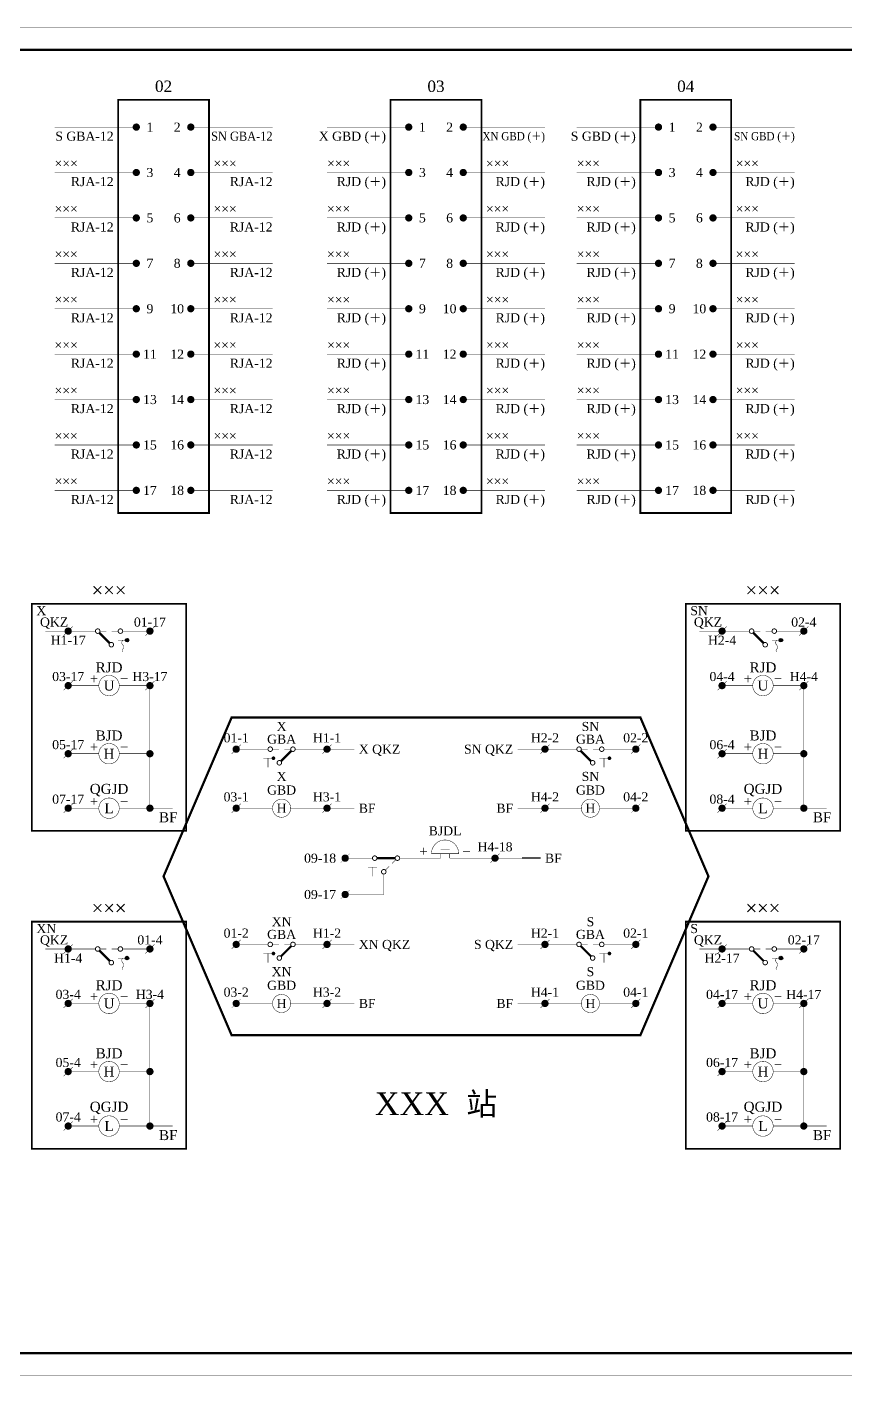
# Model space of a CAD drawing. Extents: x -400 to 380, y -110 to 187.
# Drawn here: x -90.1 to 90.1, y -110.1 to 187.1 of the extents above; entities that cross this region are included whole.
import ezdxf
from ezdxf.enums import TextEntityAlignment as Align

# ---------------------------------------------------------------- set-up
doc = ezdxf.new("R2010")
doc.units = 0
doc.header["$LTSCALE"] = 3
doc.header["$MEASUREMENT"] = 0
doc.linetypes.add('DASHED', pattern=[0.75, 0.5, -0.25])
doc.layers.get('0').update_dxf_attribs({"linetype": 'CONTINUOUS'})
doc.styles.add('CHINESE', font='TIMES.TTF')

# ---------------------------------------------------------------- blocks, each defined once
blk = doc.blocks.new('DZ1')
at = {"const_width": 0.1}
blk.add_lwpolyline([(-1, -1), (1, 1)], dxfattribs=at)
at = {"const_width": 0.8}
blk.add_lwpolyline([(-0.4, 0, 1), (0.4, 0, 1)], format="xyb", close=True, dxfattribs=at)
blk = doc.blocks.new('DIANLING-DC')
at = {"const_width": 0.1}
blk.add_lwpolyline([(3, 1), (-3, 1, -1)], format="xyb", close=True, dxfattribs=at)
for points in [[(-1, 2), (1, 2)], [(-1, 0), (-1, 1)], [(1, 1), (1, 0)]]:
    blk.add_lwpolyline(points, dxfattribs=at)
blk = doc.blocks.new('AN1')
at = {"const_width": 0.1}
for points in [[(-1, 0), (1, 0)], [(0, 0), (0, -2)]]:
    blk.add_lwpolyline(points, dxfattribs=at)

msp = doc.modelspace()

# ---------------------------------------------------------------- linework, layer by layer
at = {"color": 8}
for points, const_width in [([(-400, -110), (380, -110), (380, 187), (-400, 187)], 0.1), ([(-375, -105), (375, -105), (375, 182), (-375, 182)], 0.5)]:
    msp.add_lwpolyline(points, close=True, dxfattribs=dict(at, const_width=const_width))
at = {"color": 8, "linetype": 'DASHED', "const_width": 0.4}
for points in [[(-70, 80), (-50, 80), (-50, 171), (-70, 171)], [(-10, 80), (10, 80), (10, 171), (-10, 171)], [(45, 80), (65, 80), (65, 171), (45, 171)], [(-89, 10), (-55, 10), (-55, 60), (-89, 60)], [(55, 10), (89, 10), (89, 60), (55, 60)], [(-89, -60), (-55, -60), (-55, -10), (-89, -10)], [(55, -60), (89, -60), (89, -10), (55, -10)]]:
    msp.add_lwpolyline(points, close=True, dxfattribs=at)
at = {"color": 8, "linetype": 'DASHED', "const_width": 0.1}
for points in [[(-66, 165), (-84, 165)], [(-36, 165), (-54, 165)], [(-6, 165), (-24, 165)], [(24, 165), (6, 165)], [(49, 165), (31, 165)], [(79, 165), (61, 165)], [(-66, 155), (-84, 155)], [(-36, 155), (-54, 155)], [(-6, 155), (-24, 155)], [(24, 155), (6, 155)], [(49, 155), (31, 155)], [(79, 155), (61, 155)], [(-66, 145), (-84, 145)], [(-36, 145), (-54, 145)], [(-6, 145), (-24, 145)], [(24, 145), (6, 145)], [(49, 145), (31, 145)], [(79, 145), (61, 145)], [(-66, 135), (-84, 135)], [(-36, 135), (-54, 135)], [(-6, 135), (-24, 135)], [(24, 135), (6, 135)], [(49, 135), (31, 135)], [(79, 135), (61, 135)], [(-66, 125), (-84, 125)], [(-36, 125), (-54, 125)], [(-6, 125), (-24, 125)], [(24, 125), (6, 125)], [(49, 125), (31, 125)], [(79, 125), (61, 125)], [(-66, 115), (-84, 115)], [(-36, 115), (-54, 115)], [(-6, 115), (-24, 115)], [(24, 115), (6, 115)], [(49, 115), (31, 115)], [(79, 115), (61, 115)], [(-66, 105), (-84, 105)], [(-36, 105), (-54, 105)], [(-6, 105), (-24, 105)], [(24, 105), (6, 105)], [(49, 105), (31, 105)], [(79, 105), (61, 105)], [(-66, 95), (-84, 95)], [(-36, 95), (-54, 95)], [(-6, 95), (-24, 95)], [(24, 95), (6, 95)], [(49, 95), (31, 95)], [(79, 95), (61, 95)], [(-66, 85), (-84, 85)], [(-36, 85), (-54, 85)], [(-6, 85), (-24, 85)], [(24, 85), (6, 85)], [(49, 85), (31, 85)], [(79, 85), (61, 85)], [(-75, 54), (-86, 54)], [(-63, 54), (-69, 54)], [(69, 54), (58, 54)], [(81, 54), (75, 54)], [(-74.25, 42), (-81, 42)], [(-63, 15), (-63, 42), (-69.75, 42)], [(69.75, 42), (63, 42)], [(81, 15), (81, 42), (74.25, 42)], [(-74.25, 27), (-81, 27)], [(-63, 27), (-69.75, 27)], [(-37, 28), (-44, 28)], [(-18, 28), (-31, 28)], [(18, 28), (31, 28)], [(37, 28), (44, 28)], [(69.75, 27), (63, 27)], [(81, 27), (74.25, 27)], [(-74.25, 15), (-81, 15)], [(-58, 15), (-69.75, 15)], [(-44, 15), (-36, 15)], [(-32, 15), (-18, 15)], [(32, 15), (18, 15)], [(44, 15), (36, 15)], [(69.75, 15), (63, 15)], [(86, 15), (74.25, 15)], [(-75, -16), (-86, -16)], [(-63, -16), (-69, -16)], [(-37, -15), (-44, -15)], [(-18, -15), (-31, -15)], [(18, -15), (31, -15)], [(37, -15), (44, -15)], [(69, -16), (58, -16)], [(81, -16), (75, -16)], [(-74.25, -28), (-81, -28)], [(-63, -55), (-63, -28), (-69.75, -28)], [(-44, -28), (-36, -28)], [(-32, -28), (-18, -28)], [(32, -28), (18, -28)], [(44, -28), (36, -28)], [(69.75, -28), (63, -28)], [(81, -55), (81, -28), (74.25, -28)], [(-74.25, -43), (-81, -43)], [(-63, -43), (-69.75, -43)], [(69.75, -43), (63, -43)], [(81, -43), (74.25, -43)], [(-74.25, -55), (-81, -55)], [(-58, -55), (-69.75, -55)], [(69.75, -55), (63, -55)], [(86, -55), (74.25, -55)]]:
    msp.add_lwpolyline(points, dxfattribs=at)
at = {"color": 8, "linetype": 'Continuous'}
for points, const_width in [([(-66.4, 165, 1), (-65.6, 165, 1)], 0.8), ([(-54.4, 165, 1), (-53.6, 165, 1)], 0.8), ([(-6.4, 165, 1), (-5.6, 165, 1)], 0.8), ([(5.6, 165, 1), (6.4, 165, 1)], 0.8), ([(48.6, 165, 1), (49.4, 165, 1)], 0.8), ([(60.6, 165, 1), (61.4, 165, 1)], 0.8), ([(70, 54, -1), (69, 54, -1)], 0.2), ([(75, 54, -1), (74, 54, -1)], 0.2), ([(73, 51, -1), (72, 51, -1)], 0.2), ([(69.75, 42, 1), (74.25, 42, 1)], 0.1), ([(69.75, 27, 1), (74.25, 27, 1)], 0.1), ([(69.75, 15, 1), (74.25, 15, 1)], 0.1)]:
    msp.add_lwpolyline(points, format="xyb", close=True, dxfattribs=dict(at, const_width=const_width))
at = {"color": 8}
for points, const_width in [([(-66.4, 155, 1), (-65.6, 155, 1)], 0.8), ([(-54.4, 155, 1), (-53.6, 155, 1)], 0.8), ([(-6.4, 155, 1), (-5.6, 155, 1)], 0.8), ([(5.6, 155, 1), (6.4, 155, 1)], 0.8), ([(48.6, 155, 1), (49.4, 155, 1)], 0.8), ([(60.6, 155, 1), (61.4, 155, 1)], 0.8), ([(-66.4, 145, 1), (-65.6, 145, 1)], 0.8), ([(-54.4, 145, 1), (-53.6, 145, 1)], 0.8), ([(-6.4, 145, 1), (-5.6, 145, 1)], 0.8), ([(5.6, 145, 1), (6.4, 145, 1)], 0.8), ([(48.6, 145, 1), (49.4, 145, 1)], 0.8), ([(60.6, 145, 1), (61.4, 145, 1)], 0.8), ([(-66.4, 135, 1), (-65.6, 135, 1)], 0.8), ([(-54.4, 135, 1), (-53.6, 135, 1)], 0.8), ([(-6.4, 135, 1), (-5.6, 135, 1)], 0.8), ([(5.6, 135, 1), (6.4, 135, 1)], 0.8), ([(48.6, 135, 1), (49.4, 135, 1)], 0.8), ([(60.6, 135, 1), (61.4, 135, 1)], 0.8), ([(-66.4, 125, 1), (-65.6, 125, 1)], 0.8), ([(-54.4, 125, 1), (-53.6, 125, 1)], 0.8), ([(-6.4, 125, 1), (-5.6, 125, 1)], 0.8), ([(5.6, 125, 1), (6.4, 125, 1)], 0.8), ([(48.6, 125, 1), (49.4, 125, 1)], 0.8), ([(60.6, 125, 1), (61.4, 125, 1)], 0.8), ([(-66.4, 115, 1), (-65.6, 115, 1)], 0.8), ([(-54.4, 115, 1), (-53.6, 115, 1)], 0.8), ([(-6.4, 115, 1), (-5.6, 115, 1)], 0.8), ([(5.6, 115, 1), (6.4, 115, 1)], 0.8), ([(48.6, 115, 1), (49.4, 115, 1)], 0.8), ([(60.6, 115, 1), (61.4, 115, 1)], 0.8), ([(-66.4, 105, 1), (-65.6, 105, 1)], 0.8), ([(-54.4, 105, 1), (-53.6, 105, 1)], 0.8), ([(-6.4, 105, 1), (-5.6, 105, 1)], 0.8), ([(5.6, 105, 1), (6.4, 105, 1)], 0.8), ([(48.6, 105, 1), (49.4, 105, 1)], 0.8), ([(60.6, 105, 1), (61.4, 105, 1)], 0.8), ([(-66.4, 95, 1), (-65.6, 95, 1)], 0.8), ([(-54.4, 95, 1), (-53.6, 95, 1)], 0.8), ([(-6.4, 95, 1), (-5.6, 95, 1)], 0.8), ([(5.6, 95, 1), (6.4, 95, 1)], 0.8), ([(48.6, 95, 1), (49.4, 95, 1)], 0.8), ([(60.6, 95, 1), (61.4, 95, 1)], 0.8), ([(-66.4, 85, 1), (-65.6, 85, 1)], 0.8), ([(-54.4, 85, 1), (-53.6, 85, 1)], 0.8), ([(-6.4, 85, 1), (-5.6, 85, 1)], 0.8), ([(5.6, 85, 1), (6.4, 85, 1)], 0.8), ([(48.6, 85, 1), (49.4, 85, 1)], 0.8), ([(60.6, 85, 1), (61.4, 85, 1)], 0.8), ([(-81.4, 54, 1), (-80.6, 54, 1)], 0.8), ([(-74, 54, -1), (-75, 54, -1)], 0.2), ([(-69, 54, -1), (-70, 54, -1)], 0.2), ([(-63.4, 54, 1), (-62.6, 54, 1)], 0.8), ([(62.6, 54, 1), (63.4, 54, 1)], 0.8), ([(80.6, 54, 1), (81.4, 54, 1)], 0.8), ([(-71, 51, -1), (-72, 51, -1)], 0.2), ([(-68.24, 52, 1), (-67.84, 52, 1)], 0.4), ([(75.76, 52, 1), (76.16, 52, 1)], 0.4), ([(-81.4, 42, 1), (-80.6, 42, 1)], 0.8), ([(-63.4, 42, 1), (-62.6, 42, 1)], 0.8), ([(62.6, 42, 1), (63.4, 42, 1)], 0.8), ([(80.6, 42, 1), (81.4, 42, 1)], 0.8), ([(-81.4, 27, 1), (-80.6, 27, 1)], 0.8), ([(-63.4, 27, 1), (-62.6, 27, 1)], 0.8), ([(-44.4, 28, 1), (-43.6, 28, 1)], 0.8), ([(-37, 28, 1), (-36, 28, 1)], 0.2), ([(-32, 28, 1), (-31, 28, 1)], 0.2), ([(-24.4, 28, 1), (-23.6, 28, 1)], 0.8), ([(23.6, 28, 1), (24.4, 28, 1)], 0.8), ([(32, 28, -1), (31, 28, -1)], 0.2), ([(37, 28, -1), (36, 28, -1)], 0.2), ([(43.6, 28, 1), (44.4, 28, 1)], 0.8), ([(62.6, 27, 1), (63.4, 27, 1)], 0.8), ([(80.6, 27, 1), (81.4, 27, 1)], 0.8), ([(-36, 26, 1), (-35.6, 26, 1)], 0.4), ([(-35, 25, 1), (-34, 25, 1)], 0.2), ([(35, 25, -1), (34, 25, -1)], 0.2), ([(38, 26, 1), (38.4, 26, 1)], 0.4), ([(-81.4, 15, 1), (-80.6, 15, 1)], 0.8), ([(-63.4, 15, 1), (-62.6, 15, 1)], 0.8), ([(-44.4, 15, 1), (-43.6, 15, 1)], 0.8), ([(-32, 15, -1), (-36, 15, -1)], 0.1), ([(-24.4, 15, 1), (-23.6, 15, 1)], 0.8), ([(23.6, 15, 1), (24.4, 15, 1)], 0.8), ([(32, 15, 1), (36, 15, 1)], 0.1), ([(43.6, 15, 1), (44.4, 15, 1)], 0.8), ([(62.6, 15, 1), (63.4, 15, 1)], 0.8), ([(80.6, 15, 1), (81.4, 15, 1)], 0.8), ([(-44.4, -15, 1), (-43.6, -15, 1)], 0.8), ([(-37, -15, 1), (-36, -15, 1)], 0.2), ([(-32, -15, 1), (-31, -15, 1)], 0.2), ([(-24.4, -15, 1), (-23.6, -15, 1)], 0.8), ([(23.6, -15, 1), (24.4, -15, 1)], 0.8), ([(32, -15, -1), (31, -15, -1)], 0.2), ([(37, -15, -1), (36, -15, -1)], 0.2), ([(43.6, -15, 1), (44.4, -15, 1)], 0.8), ([(-81.4, -16, 1), (-80.6, -16, 1)], 0.8), ([(-74, -16, -1), (-75, -16, -1)], 0.2), ([(-69, -16, -1), (-70, -16, -1)], 0.2), ([(-68.24, -18, 1), (-67.84, -18, 1)], 0.4), ([(-63.4, -16, 1), (-62.6, -16, 1)], 0.8), ([(-36, -17, 1), (-35.6, -17, 1)], 0.4), ([(-35, -18, 1), (-34, -18, 1)], 0.2), ([(35, -18, -1), (34, -18, -1)], 0.2), ([(38, -17, 1), (38.4, -17, 1)], 0.4), ([(62.6, -16, 1), (63.4, -16, 1)], 0.8), ([(70, -16, -1), (69, -16, -1)], 0.2), ([(75, -16, -1), (74, -16, -1)], 0.2), ([(75.76, -18, 1), (76.16, -18, 1)], 0.4), ([(80.6, -16, 1), (81.4, -16, 1)], 0.8), ([(-71, -19, -1), (-72, -19, -1)], 0.2), ([(73, -19, -1), (72, -19, -1)], 0.2), ([(-32, -28, -1), (-36, -28, -1)], 0.1), ([(32, -28, 1), (36, -28, 1)], 0.1), ([(-81.4, -28, 1), (-80.6, -28, 1)], 0.8), ([(-63.4, -28, 1), (-62.6, -28, 1)], 0.8), ([(-44.4, -28, 1), (-43.6, -28, 1)], 0.8), ([(-24.4, -28, 1), (-23.6, -28, 1)], 0.8), ([(23.6, -28, 1), (24.4, -28, 1)], 0.8), ([(43.6, -28, 1), (44.4, -28, 1)], 0.8), ([(62.6, -28, 1), (63.4, -28, 1)], 0.8), ([(80.6, -28, 1), (81.4, -28, 1)], 0.8), ([(-81.4, -43, 1), (-80.6, -43, 1)], 0.8), ([(-63.4, -43, 1), (-62.6, -43, 1)], 0.8), ([(62.6, -43, 1), (63.4, -43, 1)], 0.8), ([(80.6, -43, 1), (81.4, -43, 1)], 0.8), ([(-81.4, -55, 1), (-80.6, -55, 1)], 0.8), ([(-63.4, -55, 1), (-62.6, -55, 1)], 0.8), ([(62.6, -55, 1), (63.4, -55, 1)], 0.8), ([(80.6, -55, 1), (81.4, -55, 1)], 0.8)]:
    msp.add_lwpolyline(points, format="xyb", close=True, dxfattribs=dict(at, const_width=const_width))
for points, const_width in [([(-82, 53), (-80, 55)], 0.1), ([(-74.15, 53.65), (-71.85, 51.35)], 0.5), ([(-72.6, 54), (-74, 54)], 0.1), ([(-64, 53), (-62, 55)], 0.1), ([(62, 53), (64, 55)], 0.1), ([(80, 53), (82, 55)], 0.1), ([(-70, 51.99), (-68, 51.99)], 0.1), ([(74, 51.99), (76, 51.99)], 0.1), ([(-82, 41), (-80, 43)], 0.1), ([(-64, 41), (-62, 43)], 0.1), ([(62, 41), (64, 43)], 0.1), ([(80, 41), (82, 43)], 0.1), ([(-82, 26), (-80, 28)], 0.1), ([(-45, 27), (-43, 29)], 0.1), ([(-36, 28), (-34.6, 28)], 0.1), ([(-31.85, 27.65), (-34.15, 25.35)], 0.5), ([(-33.4, 28), (-32, 28)], 0.1), ([(-25, 27), (-23, 29)], 0.1), ([(23, 27), (25, 29)], 0.1), ([(31.85, 27.65), (34.15, 25.35)], 0.5), ([(33.4, 28), (32, 28)], 0.1), ([(36, 28), (34.6, 28)], 0.1), ([(43, 27), (45, 29)], 0.1), ([(62, 26), (64, 28)], 0.1), ([(-38, 26), (-36, 26)], 0.1), ([(-37, 26), (-37, 24)], 0.1), ([(36, 26), (38, 26)], 0.1), ([(37, 26), (37, 24)], 0.1), ([(-82, 14), (-80, 16)], 0.1), ([(-45, 14), (-43, 16)], 0.1), ([(-25, 14), (-23, 16)], 0.1), ([(23, 14), (25, 16)], 0.1), ([(43, 14), (45, 16)], 0.1), ([(62, 14), (64, 16)], 0.1), ([(-45, -16), (-43, -14)], 0.1), ([(-25, -16), (-23, -14)], 0.1), ([(23, -16), (25, -14)], 0.1), ([(43, -16), (45, -14)], 0.1), ([(-82, -17), (-80, -15)], 0.1), ([(-74.15, -16.35), (-71.85, -18.65)], 0.5), ([(-72.6, -16), (-74, -16)], 0.1), ([(-70, -16), (-71.4, -16)], 0.1), ([(-64, -17), (-62, -15)], 0.1), ([(-38, -17), (-36, -17)], 0.1), ([(-37, -17), (-37, -19)], 0.1), ([(-36, -15), (-34.6, -15)], 0.1), ([(-31.85, -15.35), (-34.15, -17.65)], 0.5), ([(-33.4, -15), (-32, -15)], 0.1), ([(31.85, -15.35), (34.15, -17.65)], 0.5), ([(33.4, -15), (32, -15)], 0.1), ([(36, -15), (34.6, -15)], 0.1), ([(36, -17), (38, -17)], 0.1), ([(37, -17), (37, -19)], 0.1), ([(62, -17), (64, -15)], 0.1), ([(69.85, -16.35), (72.15, -18.65)], 0.5), ([(71.4, -16), (70, -16)], 0.1), ([(74, -16), (72.6, -16)], 0.1), ([(80, -17), (82, -15)], 0.1), ([(-70, -18.01), (-68, -18.01)], 0.1), ([(74, -18.01), (76, -18.01)], 0.1), ([(-82, -29), (-80, -27)], 0.1), ([(-64, -29), (-62, -27)], 0.1), ([(-45, -29), (-43, -27)], 0.1), ([(-25, -29), (-23, -27)], 0.1), ([(23, -29), (25, -27)], 0.1), ([(43, -29), (45, -27)], 0.1), ([(62, -29), (64, -27)], 0.1), ([(80, -29), (82, -27)], 0.1), ([(-82, -44), (-80, -42)], 0.1), ([(62, -44), (64, -42)], 0.1), ([(-82, -56), (-80, -54)], 0.1), ([(62, -56), (64, -54)], 0.1)]:
    msp.add_lwpolyline(points, dxfattribs=dict(at, const_width=const_width))
at = {"color": 8, "linetype": 'Continuous'}
for points, const_width in [([(-70, 54), (-71.4, 54)], 0.1), ([(69.85, 53.65), (72.15, 51.35)], 0.5), ([(71.4, 54), (70, 54)], 0.1), ([(74, 54), (72.6, 54)], 0.1)]:
    msp.add_lwpolyline(points, dxfattribs=dict(at, const_width=const_width))
at = {"color": 8, "const_width": 0.1}
for points in [[(-69, 51.97, 0.408543), (-69, 50.99, -0.408829), (-69, 49.99, 0.408325), (-69, 49.44, -2.291341)], [(75, 51.97, 0.408543), (75, 50.99, -0.408829), (75, 49.99, 0.408325), (75, 49.44, -2.291341)], [(-69, -18.03, 0.408543), (-69, -19.01, -0.408829), (-69, -20.01, 0.408325), (-69, -20.56, -2.291341)], [(75, -18.03, 0.408543), (75, -19.01, -0.408829), (75, -20.01, 0.408325), (75, -20.56, -2.291341)]]:
    msp.add_lwpolyline(points, format="xyb", dxfattribs=at)
at = {"color": 8, "linetype": 'DASHED', "const_width": 0.1}
for points in [[(-74.25, 42, 1), (-69.75, 42, 1)], [(-74.25, 27, 1), (-69.75, 27, 1)], [(-74.25, 15, 1), (-69.75, 15, 1)], [(-74.25, -28, 1), (-69.75, -28, 1)], [(69.75, -28, 1), (74.25, -28, 1)], [(-74.25, -43, 1), (-69.75, -43, 1)], [(69.75, -43, 1), (74.25, -43, 1)], [(-74.25, -55, 1), (-69.75, -55, 1)], [(69.75, -55, 1), (74.25, -55, 1)]]:
    msp.add_lwpolyline(points, format="xyb", close=True, dxfattribs=at)
at = {"color": 7, "const_width": 0.5}
msp.add_lwpolyline([(-45, -35), (45, -35), (60, 0), (45, 35), (-45, 35), (-60, 0)], close=True, dxfattribs=at)
at = {"color": 7}
for points, const_width in [([(-20, 4), (-14, 4)], 0.1), ([(-13, 4), (-9, 4)], 0.5), ([(-8.85, 3.65), (-9.7, 2.8)], 0.1), ([(-8, 4), (1, 4)], 0.1), ([(3, 4), (19, 4)], 0.1), ([(-20, -4), (-11.5, -4), (-11.5, 0.5)], 0.1), ([(-10.3, 2.2), (-11.15, 1.35)], 0.1)]:
    msp.add_lwpolyline(points, dxfattribs=dict(at, const_width=const_width))
at = {"color": 7, "const_width": 0.2}
for points in [[(-14, 4, 1), (-13, 4, 1)], [(-9, 4, 1), (-8, 4, 1)], [(-12, 1, 1), (-11, 1, 1)]]:
    msp.add_lwpolyline(points, format="xyb", close=True, dxfattribs=at)
at = {"color": 7}
msp.add_lwpolyline([(23, 4), (19, 4)], dxfattribs=at)
at = {"color": 8}
for centre in [(-68.04, 52), (75.96, 52), (-68.04, -18), (75.96, -18)]:
    msp.add_circle(centre, 0.396, dxfattribs=at)

# ---------------------------------------------------------------- block references
at = {"color": 7}
for name, p in [('DIANLING-DC', (2, 4)), ('DZ1', (-20, 4)), ('DZ1', (13, 4)), ('AN1', (-14, 2)), ('DZ1', (-20, -4))]:
    msp.add_blockref(name, p, dxfattribs=at)

# ---------------------------------------------------------------- texts
at = {"color": 8, "linetype": 'Continuous', "style": 'CHINESE'}
for s, height, p in [('02', 2.5, (-60, 174)), ('03', 2.5, (0, 174)), ('04', 2.5, (55, 174)), ('1', 2, (-63, 165)), ('2', 2, (-57, 165)), ('1', 2, (-3, 165)), ('2', 2, (3, 165)), ('1', 2, (52, 165)), ('2', 2, (58, 165)), ('4', 2, (-57, 155)), ('4', 2, (58, 155)), ('6', 2, (-57, 145)), ('6', 2, (58, 145)), ('×××', 3, (72, 63)), ('02-4', 2, (81, 56)), ('H2-4', 2, (63, 52)), ('04-4', 2, (63, 44)), ('RJD', 2.2, (72, 46)), ('H4-4', 2, (81, 44)), ('＋        －', 1.5, (72, 43.5)), ('U', 2.2, (72, 42)), ('06-4', 2, (63, 29)), ('BJD', 2.2, (72, 31)), ('＋        －', 1.5, (72, 28.5)), ('H', 2.2, (72, 27)), ('08-4', 2, (63, 17)), ('QGJD', 2.2, (72, 19)), ('＋        －', 1.5, (72, 16.5)), ('L', 2.2, (72, 15))]:
    msp.add_text(s, height=height, dxfattribs=at).set_placement(p, align=Align.MIDDLE)
for s, p in [('S GBA-12', (-71, 163)), ('X GBD (＋)', (-11, 163)), ('S GBD (＋)', (44, 163)), ('RJA-12', (-36, 153)), ('RJA-12', (-36, 143)), ('QKZ', (63, 56))]:
    msp.add_text(s, height=2, dxfattribs=at).set_placement(p, align=Align.MIDDLE_RIGHT)
at = {"color": 8, "linetype": 'Continuous', "style": 'CHINESE', "width": 0.9}
for s, height, p in [('SN GBA-12', 2, (-36, 163)), ('XN GBD (＋)', 1.8, (24, 163)), ('SN GBD (＋)', 1.8, (79, 163))]:
    msp.add_text(s, height=height, dxfattribs=at).set_placement(p, align=Align.MIDDLE_RIGHT)
at = {"color": 8, "style": 'CHINESE'}
for s, height, p in [('×××', 2, (-84, 157)), ('×××', 2, (-24, 157)), ('×××', 2, (11, 157)), ('×××', 2, (31, 157)), ('×××', 2, (66, 157)), ('×××', 2, (-84, 147)), ('×××', 2, (-24, 147)), ('×××', 2, (11, 147)), ('×××', 2, (31, 147)), ('×××', 2, (66, 147)), ('×××', 2, (-84, 137)), ('×××', 2, (-49, 137)), ('×××', 2, (-24, 137)), ('×××', 2, (11, 137)), ('×××', 2, (31, 137)), ('×××', 2, (66, 137)), ('×××', 2, (-84, 127)), ('×××', 2, (-49, 127)), ('×××', 2, (-24, 127)), ('×××', 2, (11, 127)), ('×××', 2, (31, 127)), ('×××', 2, (66, 127)), ('×××', 2, (-84, 117)), ('×××', 2, (-49, 117)), ('×××', 2, (-24, 117)), ('×××', 2, (11, 117)), ('×××', 2, (31, 117)), ('×××', 2, (66, 117)), ('×××', 2, (-84, 107)), ('×××', 2, (-49, 107)), ('×××', 2, (-24, 107)), ('×××', 2, (11, 107)), ('×××', 2, (31, 107)), ('×××', 2, (66, 107)), ('×××', 2, (-84, 97)), ('×××', 2, (-49, 97)), ('×××', 2, (-24, 97)), ('×××', 2, (11, 97)), ('×××', 2, (31, 97)), ('×××', 2, (66, 97)), ('×××', 2, (-84, 87)), ('×××', 2, (-24, 87)), ('×××', 2, (11, 87)), ('×××', 2, (31, 87)), ('X', 2, (-88, 58.5)), ('X QKZ', 2, (-17, 28)), ('BF', 2, (-17, 15)), ('BF', 2.2, (-61, 13)), ('XN', 2, (-88, -11.5)), ('S', 2, (56, -11.5)), ('XN QKZ', 2, (-17, -15)), ('BF', 2, (-17, -28)), ('BF', 2.2, (-61, -57)), ('BF', 2.2, (83, -57))]:
    msp.add_text(s, height=height, dxfattribs=at).set_placement(p, align=Align.MIDDLE_LEFT)
at = {"color": 8, "linetype": 'Continuous', "style": 'CHINESE'}
for s, height, p in [('×××', 2, (-49, 157)), ('×××', 2, (-49, 147)), ('SN', 2, (56, 58.5)), ('BF', 2.2, (83, 13))]:
    msp.add_text(s, height=height, dxfattribs=at).set_placement(p, align=Align.MIDDLE_LEFT)
at = {"color": 8, "style": 'CHINESE'}
for s, height, p in [('3', 2, (-63, 155)), ('3', 2, (-3, 155)), ('4', 2, (3, 155)), ('3', 2, (52, 155)), ('5', 2, (-63, 145)), ('5', 2, (-3, 145)), ('6', 2, (3, 145)), ('5', 2, (52, 145)), ('7', 2, (-63, 135)), ('8', 2, (-57, 135)), ('7', 2, (-3, 135)), ('8', 2, (3, 135)), ('7', 2, (52, 135)), ('8', 2, (58, 135)), ('9', 2, (-63, 125)), ('10', 2, (-57, 125)), ('9', 2, (-3, 125)), ('10', 2, (3, 125)), ('9', 2, (52, 125)), ('10', 2, (58, 125)), ('11', 2, (-63, 115)), ('12', 2, (-57, 115)), ('11', 2, (-3, 115)), ('12', 2, (3, 115)), ('11', 2, (52, 115)), ('12', 2, (58, 115)), ('13', 2, (-63, 105)), ('14', 2, (-57, 105)), ('13', 2, (-3, 105)), ('14', 2, (3, 105)), ('13', 2, (52, 105)), ('14', 2, (58, 105)), ('15', 2, (-63, 95)), ('16', 2, (-57, 95)), ('15', 2, (-3, 95)), ('16', 2, (3, 95)), ('15', 2, (52, 95)), ('16', 2, (58, 95)), ('17', 2, (-63, 85)), ('18', 2, (-57, 85)), ('17', 2, (-3, 85)), ('18', 2, (3, 85)), ('17', 2, (52, 85)), ('18', 2, (58, 85)), ('×××', 3, (-72, 63)), ('01-17', 2, (-63, 56)), ('H1-17', 2, (-81, 52)), ('03-17', 2, (-81, 44)), ('RJD', 2.2, (-72, 46)), ('H3-17', 2, (-63, 44)), ('＋        －', 1.5, (-72, 43.5)), ('U', 2.2, (-72, 42)), ('X', 2, (-34, 33)), ('SN', 2, (34, 33)), ('05-17', 2, (-81, 29)), ('BJD', 2.2, (-72, 31)), ('01-1', 2, (-44, 30.5)), ('GBA', 2, (-34, 30.2)), ('H1-1', 2, (-24, 30.5)), ('H2-2', 2, (24, 30.5)), ('GBA', 2, (34, 30.2)), ('02-2', 2, (44, 30.5)), ('＋        －', 1.5, (-72, 28.5)), ('H', 2.2, (-72, 27)), ('X', 2, (-34, 22)), ('SN', 2, (34, 22)), ('07-17', 2, (-81, 17)), ('QGJD', 2.2, (-72, 19)), ('03-1', 2, (-44, 17.5)), ('GBD', 2, (-34, 19)), ('H3-1', 2, (-24, 17.5)), ('H4-2', 2, (24, 17.5)), ('GBD', 2, (34, 19)), ('04-2', 2, (44, 17.5)), ('＋        －', 1.5, (-72, 16.5)), ('L', 2.2, (-72, 15)), ('H', 2, (-34, 15)), ('H', 2, (34, 15)), ('×××', 3, (-72, -7)), ('×××', 3, (72, -7)), ('01-2', 2, (-44, -12.5)), ('GBA', 2, (-34, -12.8)), ('XN', 2, (-34, -10)), ('H1-2', 2, (-24, -12.5)), ('H2-1', 2, (24, -12.5)), ('GBA', 2, (34, -12.8)), ('S', 2, (34, -10)), ('02-1', 2, (44, -12.5)), ('01-4', 2, (-63, -14)), ('02-17', 2, (81, -14)), ('H1-4', 2, (-81, -18)), ('H2-17', 2, (63, -18)), ('XN', 2, (-34, -21)), ('S', 2, (34, -21)), ('RJD', 2.2, (-72, -24)), ('GBD', 2, (-34, -24)), ('GBD', 2, (34, -24)), ('RJD', 2.2, (72, -24)), ('03-4', 2, (-81, -26)), ('＋        －', 1.5, (-72, -26.5)), ('H3-4', 2, (-63, -26)), ('03-2', 2, (-44, -25.5)), ('H3-2', 2, (-24, -25.5)), ('H4-1', 2, (24, -25.5)), ('04-1', 2, (44, -25.5)), ('04-17', 2, (63, -26)), ('＋        －', 1.5, (72, -26.5)), ('H4-17', 2, (81, -26)), ('U', 2.2, (-72, -28)), ('H', 2, (-34, -28)), ('H', 2, (34, -28)), ('U', 2.2, (72, -28)), ('BJD', 2.2, (-72, -39)), ('BJD', 2.2, (72, -39)), ('05-4', 2, (-81, -41)), ('＋        －', 1.5, (-72, -41.5)), ('06-17', 2, (63, -41)), ('＋        －', 1.5, (72, -41.5)), ('H', 2.2, (-72, -43)), ('H', 2.2, (72, -43)), ('QGJD', 2.2, (-72, -51)), ('QGJD', 2.2, (72, -51)), ('07-4', 2, (-81, -53)), ('＋        －', 1.5, (-72, -53.5)), ('08-17', 2, (63, -53)), ('＋        －', 1.5, (72, -53.5)), ('L', 2.2, (-72, -55)), ('L', 2.2, (72, -55))]:
    msp.add_text(s, height=height, dxfattribs=at).set_placement(p, align=Align.MIDDLE)
for s, p in [('RJA-12', (-71, 153)), ('RJD (＋)', (-11, 153)), ('RJD (＋)', (24, 153)), ('RJD (＋)', (44, 153)), ('RJD (＋)', (79, 153)), ('RJA-12', (-71, 143)), ('RJD (＋)', (-11, 143)), ('RJD (＋)', (24, 143)), ('RJD (＋)', (44, 143)), ('RJD (＋)', (79, 143)), ('RJA-12', (-71, 133)), ('RJA-12', (-36, 133)), ('RJD (＋)', (-11, 133)), ('RJD (＋)', (24, 133)), ('RJD (＋)', (44, 133)), ('RJD (＋)', (79, 133)), ('RJA-12', (-71, 123)), ('RJA-12', (-36, 123)), ('RJD (＋)', (-11, 123)), ('RJD (＋)', (24, 123)), ('RJD (＋)', (44, 123)), ('RJD (＋)', (79, 123)), ('RJA-12', (-71, 113)), ('RJA-12', (-36, 113)), ('RJD (＋)', (-11, 113)), ('RJD (＋)', (24, 113)), ('RJD (＋)', (44, 113)), ('RJD (＋)', (79, 113)), ('RJA-12', (-71, 103)), ('RJA-12', (-36, 103)), ('RJD (＋)', (-11, 103)), ('RJD (＋)', (24, 103)), ('RJD (＋)', (44, 103)), ('RJD (＋)', (79, 103)), ('RJA-12', (-71, 93)), ('RJA-12', (-36, 93)), ('RJD (＋)', (-11, 93)), ('RJD (＋)', (24, 93)), ('RJD (＋)', (44, 93)), ('RJD (＋)', (79, 93)), ('RJA-12', (-71, 83)), ('RJA-12', (-36, 83)), ('RJD (＋)', (-11, 83)), ('RJD (＋)', (24, 83)), ('RJD (＋)', (44, 83)), ('RJD (＋)', (79, 83)), ('QKZ', (-81, 56)), ('SN QKZ', (17, 28)), ('BF', (17, 15)), ('QKZ', (-81, -14)), ('S QKZ', (17, -15)), ('QKZ', (63, -14)), ('BF', (17, -28))]:
    msp.add_text(s, height=2, dxfattribs=at).set_placement(p, align=Align.MIDDLE_RIGHT)
at = {"color": 7, "style": 'CHINESE'}
for s, height, p in [('BJDL', 2, (2, 10)), ('＋             －', 1.5, (2, 5.5)), ('H4-18', 2, (13, 6.5)), ('XXX  站', 5, (0, -50))]:
    msp.add_text(s, height=height, dxfattribs=at).set_placement(p, align=Align.MIDDLE)
for s, p in [('09-18', (-22, 4)), ('09-17', (-22, -4))]:
    msp.add_text(s, height=2, dxfattribs=at).set_placement(p, align=Align.MIDDLE_RIGHT)
msp.add_text('BF', height=2, dxfattribs=at).set_placement((24, 4), align=Align.MIDDLE_LEFT)

doc.saveas('drawing.dxf')
